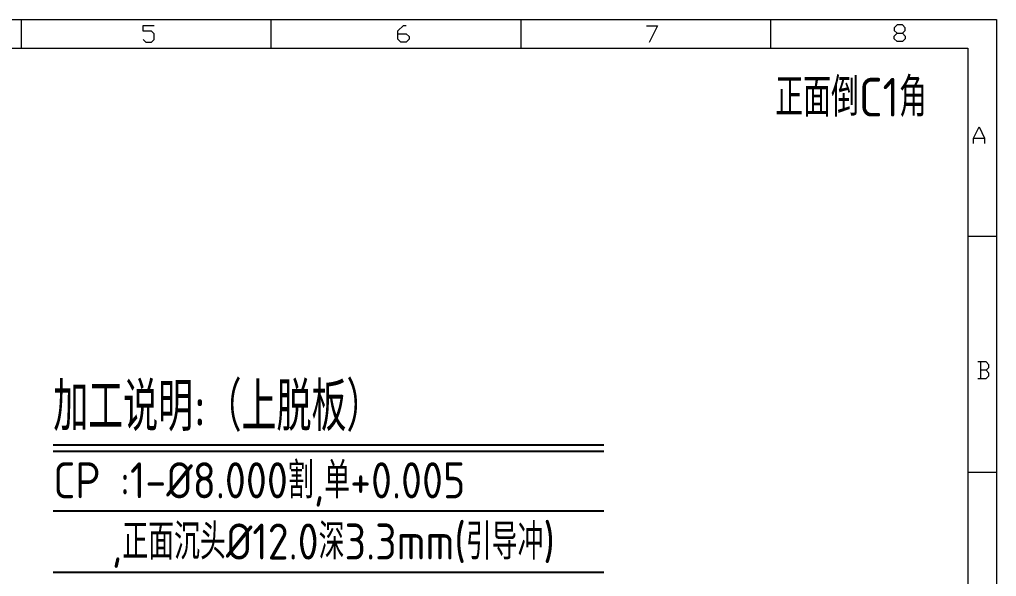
# Model space of a CAD drawing. Header units: millimetres. Extents: x 88508 to 142116, y -5268 to 20283.
# Drawn here: x 96814.9 to 96977.8, y 4045.9 to 4138.7 of the extents above; entities that cross this region are included whole.
import ezdxf
from ezdxf.enums import TextEntityAlignment as Align

# ---------------------------------------------------------------- set-up
doc = ezdxf.new("R2010")
doc.units = ezdxf.units.MM
doc.layers.add('DIM', color=4, linetype='Continuous')
doc.layers.add('TEXT', color=4, linetype='Continuous')
doc.styles.add('gbenor', font='gbenor.shx', dxfattribs={"bigfont": 'gbcbig.shx'})
doc.styles.add('GBENOR_', font='gbenor.shx', dxfattribs={"bigfont": 'gbcbig'})
doc.styles.add('TXT', font='txt.shx', dxfattribs={"width": 0.8, "bigfont": 'ctxt.shx'})

# ---------------------------------------------------------------- blocks, each defined once
blk = doc.blocks.new('U40')
at = {"color": 254, "lineweight": 18}
for p, q in [((0, 1783.5), (2530.2, 1783.5)), ((1265.1, 1783.5), (1265.1, 1746.5)), ((1589.1, 1783.5), (1589.1, 1746.5)), ((1913.1, 1783.5), (1913.1, 1746.5)), ((2237.1, 1783.5), (2237.1, 1746.5)), ((2530.2, 1783.5), (2530.2, 0)), ((37, 1746.5), (2493.2, 1746.5)), ((2493.2, 1746.5), (2493.2, 37)), ((2493.2, 1502.7), (2530.2, 1502.7)), ((2493.2, 1197.2), (2530.2, 1197.2))]:
    blk.add_line(p, q, dxfattribs=at)
at = {"color": 92, "lineweight": 18}
for points in [[(1423.4, 1757.7), (1427, 1754.1), (1434.2, 1754.1), (1437.8, 1757.7), (1437.8, 1764.9), (1434.2, 1768.5), (1423.4, 1768.5), (1423.4, 1775.7), (1437.8, 1775.7)], [(1753.9, 1765.1), (1764.7, 1765.1), (1768.3, 1761.5), (1768.3, 1757.9), (1764.7, 1754.3), (1757.5, 1754.3), (1753.9, 1757.9), (1753.9, 1768.7), (1761.1, 1775.9), (1764.7, 1775.9)], [(2076.2, 1775.2), (2090.6, 1775.2), (2079.8, 1753.6)], [(2408.4, 1765.7), (2412, 1762.1), (2412, 1758.5), (2408.4, 1754.9), (2401.2, 1754.9), (2397.6, 1758.5), (2397.6, 1762.1), (2401.2, 1765.7), (2408.4, 1765.7), (2412, 1769.3), (2412, 1772.9), (2408.4, 1776.5), (2401.2, 1776.5), (2397.6, 1772.9), (2397.6, 1769.3), (2401.2, 1765.7)], [(2500.4, 1622.8), (2500.4, 1630), (2507.6, 1644.4), (2514.8, 1630), (2514.8, 1622.8)], [(2500.4, 1630), (2514.8, 1630)], [(2516.9, 1329), (2520.5, 1332.6), (2520.5, 1336.2), (2516.9, 1339.8), (2506.1, 1339.8)], [(2509.7, 1339.8), (2509.7, 1318.2)], [(2506.1, 1318.2), (2516.9, 1318.2), (2520.5, 1321.8), (2520.5, 1325.4), (2516.9, 1329), (2509.7, 1329)]]:
    blk.add_lwpolyline(points, dxfattribs=at)
at = {"lineweight": 18, "style": 'GBENOR_'}
blk.add_attdef('文档路径', (2126, 386.9), '', height=17.8, dxfattribs=at)
at = {"lineweight": 20, "style": 'TXT'}
for tag, height, p in [('18-**-**', 16.3, (1866.6, 256.2)), ('客户名称', 16.1, (1741.1, 134, 0)), ('料厚:', 16.1, (1741.3, 93.2, 0))]:
    blk.add_attdef(tag, text='', height=height, dxfattribs=at).set_placement(p, align=Align.MIDDLE)
for tag, p, height in [('88888', (1850.9, 207.5), 14.9), ('材质:', (1691.2, 168, 0), 16.1), ('核准', (1869.4, 127.5, 0), 16.1), ('设计', (1868.8, 88.3, 0), 16.1), ('绘图', (1868.2, 49.1, 0), 16.1)]:
    blk.add_attdef(tag, p, '', height=height, dxfattribs=at)
for tag, p, height, width in [('3', (2234.7, 206.9), 15.8, 0.7), ('4', (2234.7, 167.4), 15.8, 0.7), ('核准日期', (2041.1, 124.2, 0), 16.1, 0.68), ('设计日期', (2041.1, 84.5, 0), 16.1, 0.68), ('1', (2251.9, 85.9), 14.6, 0.7), ('绘图日期', (2040.9, 46.4, 0), 16.1, 0.68), ('2', (2235, 49.2), 14.6, 0.7)]:
    blk.add_attdef(tag, p, '', height=height, dxfattribs=dict(at, width=width))

msp = doc.modelspace()

# ---------------------------------------------------------------- linework, layer by layer
at = {"layer": 'DIM', "color": 8}
for p, q in [((96820.486, 4067.787), (96912.303, 4067.787)), ((96820.486, 4066.737), (96912.303, 4066.737)), ((96820.486, 4056.777), (96912.303, 4056.777)), ((96820.486, 4046.577), (96912.303, 4046.577))]:
    msp.add_line(p, q, dxfattribs=at)

# ---------------------------------------------------------------- block references
at = {"ltscale": 3, "xscale": 0.1286023526423836, "yscale": 0.1286023526408614, "zscale": 0.1286023526410949}
msp.add_blockref('U40', (96652.433, 3909.301), dxfattribs=at)

# ---------------------------------------------------------------- texts
at = {"layer": 'DIM', "color": 4, "style": 'gbenor'}
for s, height, p in [('加工说明:（上脱板）', 8.1, (96820.486, 4070.097)), ('   ,正面沉头%%c12.0深3.3mm(引导冲)', 6, (96820.486, 4048.677))]:
    msp.add_text(s, height=height, dxfattribs=at).set_placement(p)
at = {"layer": 'DIM', "color": 1, "style": 'gbenor'}
msp.add_text('CP :1-%%c8.000割,单+0.005', height=6, dxfattribs=at).set_placement((96820.486, 4058.877))
at = {"layer": 'TEXT', "color": 4, "lineweight": 18, "style": 'gbenor'}
msp.add_text('正面倒C1角', height=6.4521, dxfattribs=at).set_placement((96940.937, 4122.495))

doc.saveas('drawing.dxf')
